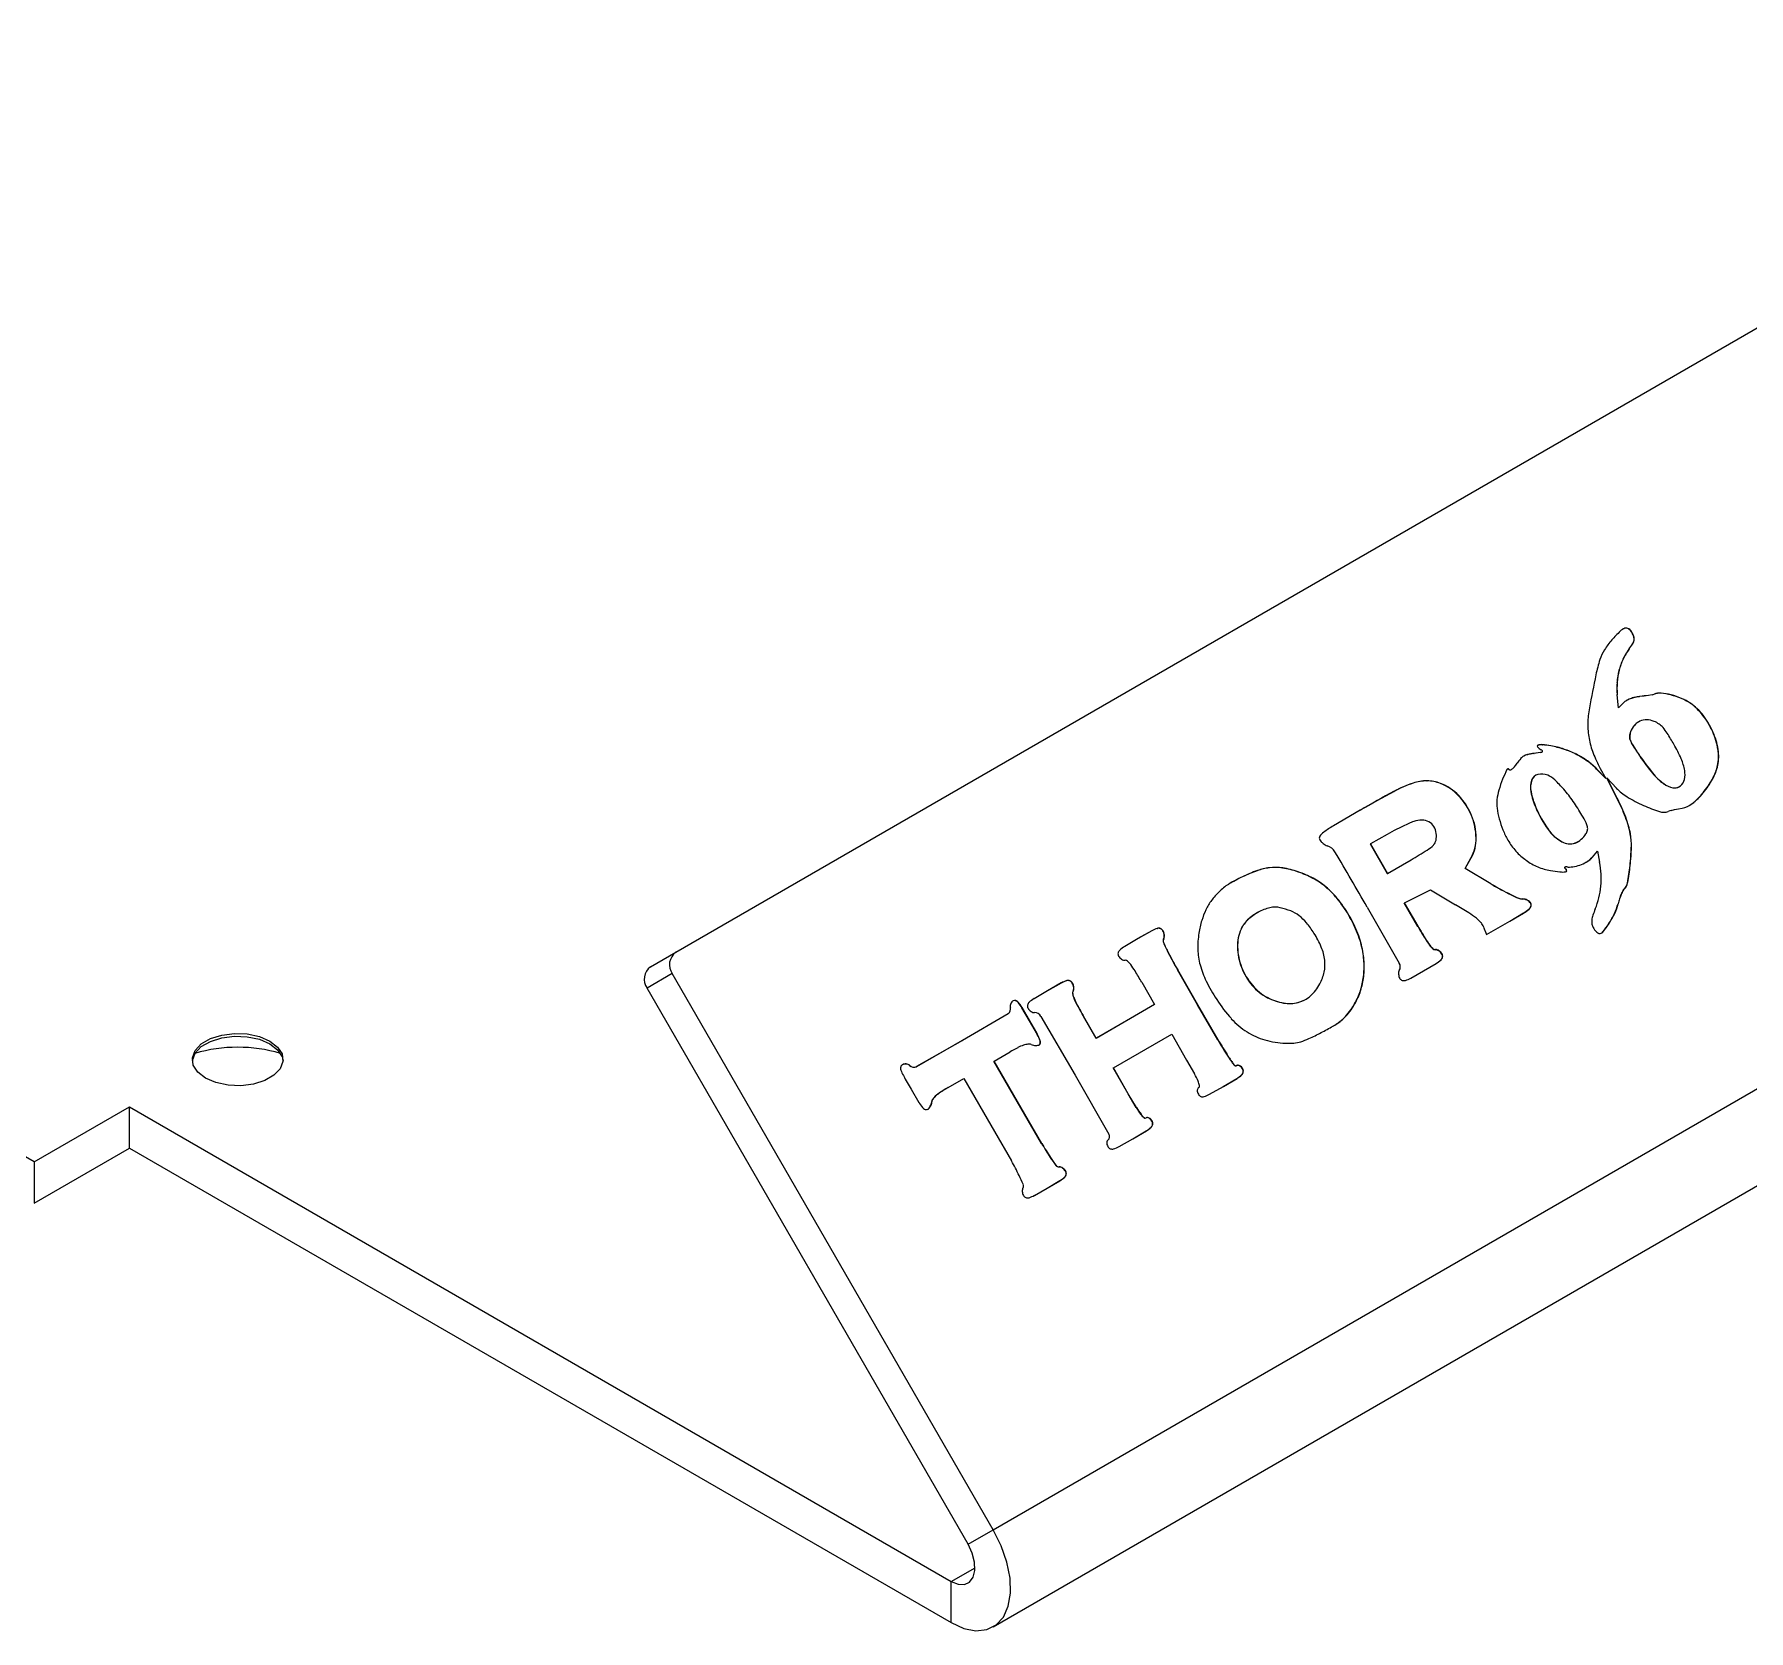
# Paper-space layout 'Flat Pattern 1_1' of a CAD drawing. Header units: millimetres. Extents: x 0 to 420, y 0 to 297.
# Drawn here: x 315.52 to 353.75, y 195.57 to 231.16 of the extents above; entities that cross this region are included whole.
import ezdxf

# ---------------------------------------------------------------- set-up
doc = ezdxf.new("R2010")
doc.units = ezdxf.units.MM

psp = doc.layouts.new('Flat Pattern 1_1')

# ---------------------------------------------------------------- linework, layer by layer
at = {"color": 7, "linetype": 'Continuous', "lineweight": 25}
for p, q in [((329.827, 210.693), (374.375, 236.41)), ((336.906, 197.818), (381.984, 223.841)), ((336.906, 195.653), (381.984, 221.676)), ((350.986, 217.914), (350.99, 217.916)), ((351.069, 217.899), (351.073, 217.901)), ((351.148, 217.812), (351.152, 217.814)), ((351.161, 217.569), (351.165, 217.571)), ((351.187, 217.722), (351.191, 217.724)), ((351.192, 217.649), (351.196, 217.651)), ((350.945, 217.223), (350.949, 217.225)), ((351.076, 217.444), (351.08, 217.446)), ((350.856, 216.975), (350.86, 216.977)), ((350.813, 216.708), (350.816, 216.71)), ((350.815, 216.432), (350.819, 216.435)), ((350.843, 216.138), (350.815, 216.432)), ((350.847, 216.14), (350.819, 216.435)), ((351.208, 216.371), (351.211, 216.374)), ((351.418, 216.401), (351.317, 216.39)), ((351.317, 216.39), (351.321, 216.392)), ((351.421, 216.404), (351.321, 216.392)), ((351.514, 216.416), (351.418, 216.401)), ((351.418, 216.401), (351.421, 216.404)), ((351.518, 216.418), (351.421, 216.404)), ((351.596, 216.431), (351.514, 216.416)), ((351.514, 216.416), (351.518, 216.418)), ((351.6, 216.433), (351.518, 216.418)), ((351.596, 216.431), (351.6, 216.433)), ((351.639, 216.444), (351.643, 216.446)), ((351.79, 216.464), (351.793, 216.466)), ((352.013, 216.426), (352.017, 216.428)), ((352.249, 216.348), (352.252, 216.35)), ((350.843, 216.138), (350.847, 216.14)), ((350.96, 216.253), (350.847, 216.14)), ((351.019, 216.299), (351.023, 216.301)), ((351.106, 216.34), (351.109, 216.342)), ((352.444, 216.241), (352.448, 216.243)), ((352.728, 215.972), (352.731, 215.974)), ((351.113, 215.602), (351.117, 215.605)), ((351.196, 215.747), (351.199, 215.749)), ((351.291, 215.825), (351.288, 215.823)), ((352.946, 215.605), (352.95, 215.608)), ((349.044, 215.302), (349.043, 215.302)), ((349.044, 215.302), (349.048, 215.304)), ((349.146, 215.316), (349.149, 215.318)), ((349.335, 215.29), (349.339, 215.293)), ((349.627, 215.216), (349.631, 215.219)), ((351.092, 215.502), (351.096, 215.504)), ((351.106, 215.416), (351.109, 215.418)), ((351.163, 215.303), (351.166, 215.305)), ((353.064, 215.21), (353.068, 215.212)), ((348.814, 215.096), (348.818, 215.098)), ((349.096, 215.144), (348.96, 215.123)), ((348.96, 215.123), (348.964, 215.125)), ((349.1, 215.146), (348.964, 215.125)), ((349.096, 215.144), (349.1, 215.146)), ((349.146, 215.161), (349.15, 215.163)), ((349.146, 215.16), (349.149, 215.163)), ((349.146, 215.161), (349.146, 215.16)), ((349.902, 215.102), (349.906, 215.104)), ((350.15, 214.952), (350.153, 214.955)), ((351.321, 215.063), (351.324, 215.065)), ((353.055, 214.857), (353.059, 214.859)), ((346.265, 214.46), (346.268, 214.462)), ((346.575, 214.51), (346.579, 214.512)), ((346.875, 214.454), (346.878, 214.457)), ((348.404, 214.766), (348.408, 214.768)), ((348.434, 214.756), (348.438, 214.758)), ((348.463, 214.767), (348.466, 214.769)), ((348.909, 214.529), (348.912, 214.531)), ((348.999, 214.636), (348.995, 214.634)), ((350.357, 214.774), (350.361, 214.776)), ((350.563, 214.563), (350.357, 214.774)), ((350.566, 214.565), (350.361, 214.776)), ((350.44, 214.791), (350.566, 214.565)), ((350.563, 214.563), (350.566, 214.565)), ((350.582, 214.574), (350.586, 214.576)), ((350.814, 214.122), (350.582, 214.574)), ((350.818, 214.124), (350.586, 214.576)), ((350.586, 214.576), (350.798, 214.352)), ((351.605, 214.682), (351.608, 214.684)), ((351.852, 214.448), (351.856, 214.45)), ((352.939, 214.55), (352.943, 214.552)), ((345.84, 214.276), (345.844, 214.278)), ((347.279, 214.182), (347.283, 214.184)), ((348.891, 214.267), (348.895, 214.269)), ((350.814, 214.122), (350.818, 214.124)), ((352.059, 214.358), (352.063, 214.36)), ((352.198, 214.381), (352.201, 214.383)), ((352.731, 214.244), (352.734, 214.246)), ((345.088, 213.857), (344.488, 213.508)), ((347.567, 213.74), (347.571, 213.742)), ((349, 213.917), (349.003, 213.92)), ((350.917, 213.908), (350.921, 213.91)), ((351.002, 213.7), (351.006, 213.702)), ((352.017, 213.85), (352.098, 213.872)), ((352.098, 213.872), (352.185, 213.891)), ((352.185, 213.891), (352.266, 213.906)), ((352.486, 214.003), (352.49, 214.005)), ((345.687, 213.318), (345.314, 213.109)), ((345.846, 213.404), (345.687, 213.318)), ((346.015, 213.489), (345.846, 213.404)), ((346.171, 213.562), (346.015, 213.489)), ((349.275, 213.43), (349.278, 213.432)), ((351.067, 213.506), (351.07, 213.508)), ((351.108, 213.333), (351.112, 213.335)), ((345.311, 213.106), (345.314, 213.109)), ((345.311, 213.106), (345.691, 212.447)), ((345.314, 213.109), (345.695, 212.449)), ((347.669, 213.238), (347.673, 213.241)), ((349.583, 213.154), (349.587, 213.156)), ((349.876, 213.126), (349.879, 213.128)), ((349.946, 213.159), (349.949, 213.161)), ((350.26, 212.811), (350.37, 212.939)), ((350.264, 212.813), (350.374, 212.941)), ((350.37, 212.939), (350.374, 212.941)), ((350.374, 212.941), (350.421, 212.703)), ((351.132, 213.032), (351.136, 213.034)), ((343.061, 212.573), (343.065, 212.575)), ((343.355, 212.568), (343.359, 212.57)), ((345.695, 212.449), (346.222, 212.754)), ((347.425, 212.557), (347.56, 212.797)), ((347.425, 212.557), (347.429, 212.56)), ((347.998, 212.216), (347.425, 212.557)), ((347.429, 212.56), (347.564, 212.8)), ((348.002, 212.218), (347.429, 212.56)), ((347.56, 212.797), (347.564, 212.8)), ((349.643, 212.582), (349.646, 212.585)), ((349.643, 212.57), (349.647, 212.572)), ((349.65, 212.587), (349.647, 212.585)), ((349.665, 212.551), (349.669, 212.553)), ((350.118, 212.697), (350.122, 212.699)), ((350.157, 212.72), (350.16, 212.722)), ((350.26, 212.811), (350.264, 212.813)), ((351.103, 212.624), (351.107, 212.626)), ((342.215, 212.243), (342.212, 212.241)), ((342.46, 212.372), (342.464, 212.374)), ((342.791, 212.509), (342.795, 212.511)), ((343.696, 212.484), (343.7, 212.486)), ((344.033, 212.338), (344.037, 212.34)), ((344.314, 212.149), (344.318, 212.151)), ((345.691, 212.447), (345.695, 212.449)), ((347.998, 212.216), (348.002, 212.218)), ((349.686, 212.51), (349.69, 212.513)), ((351.046, 212.237), (351.049, 212.24)), ((344.604, 211.85), (344.608, 211.852)), ((346.069, 211.793), (346.073, 211.795)), ((346.373, 211.266), (346.069, 211.793)), ((346.073, 211.795), (346.652, 212.086)), ((346.377, 211.269), (346.073, 211.795)), ((346.652, 212.086), (347.214, 211.751)), ((348.227, 212.086), (348.231, 212.088)), ((348.441, 211.976), (348.444, 211.978)), ((348.62, 211.894), (348.624, 211.896)), ((348.701, 211.877), (348.704, 211.88)), ((348.754, 211.871), (348.758, 211.873)), ((348.809, 211.851), (348.812, 211.853)), ((348.855, 211.82), (348.859, 211.822)), ((348.886, 211.783), (348.89, 211.785)), ((350.836, 211.772), (350.839, 211.774)), ((350.868, 211.881), (350.872, 211.883)), ((350.904, 211.981), (350.908, 211.983)), ((350.94, 212.062), (350.944, 212.064)), ((350.967, 212.097), (350.971, 212.099)), ((342.575, 211.411), (342.579, 211.413)), ((344.859, 211.469), (344.862, 211.471)), ((345.243, 211.698), (345.957, 210.448)), ((347.903, 211.086), (348.424, 211.387)), ((348.42, 211.385), (348.725, 211.565)), ((348.424, 211.387), (348.729, 211.567)), ((348.725, 211.565), (348.729, 211.567)), ((348.848, 211.653), (348.851, 211.655)), ((348.893, 211.718), (348.897, 211.72)), ((350.757, 211.555), (350.76, 211.557)), ((340.438, 211.169), (340.131, 210.996)), ((340.441, 211.171), (340.133, 210.997)), ((340.438, 211.169), (340.441, 211.171)), ((340.56, 211.222), (340.564, 211.224)), ((340.631, 211.217), (340.635, 211.22)), ((340.687, 211.168), (340.691, 211.17)), ((340.708, 211.12), (340.712, 211.122)), ((340.717, 211.021), (340.72, 211.023)), ((340.718, 211.068), (340.722, 211.07)), ((342.429, 211.207), (342.433, 211.21)), ((345.05, 211.054), (345.054, 211.056)), ((346.373, 211.266), (346.377, 211.269)), ((346.533, 210.996), (346.536, 210.998)), ((347.839, 211.251), (347.903, 211.086)), ((350.494, 211.142), (350.498, 211.144)), ((350.63, 211.329), (350.634, 211.331)), ((329.264, 210.368), (329.827, 210.693)), ((340.133, 210.997), (339.836, 210.822)), ((340.699, 210.905), (340.702, 210.907)), ((340.703, 210.986), (340.706, 210.988)), ((340.808, 210.676), (340.811, 210.678)), ((342.349, 210.806), (342.353, 210.808)), ((345.152, 210.654), (345.156, 210.656)), ((346.632, 210.848), (346.636, 210.85)), ((346.705, 210.769), (346.709, 210.771)), ((346.762, 210.747), (346.766, 210.75)), ((346.799, 210.742), (346.803, 210.745)), ((346.84, 210.722), (346.844, 210.724)), ((346.879, 210.69), (346.882, 210.692)), ((346.908, 210.651), (346.912, 210.653)), ((341.014, 210.296), (341.018, 210.298)), ((341.459, 209.52), (341.014, 210.296)), ((341.463, 209.522), (341.018, 210.298)), ((342.44, 210.356), (342.443, 210.358)), ((345.172, 210.311), (345.176, 210.314)), ((346.216, 210.116), (346.501, 210.277)), ((346.499, 210.276), (346.779, 210.441)), ((346.501, 210.277), (346.783, 210.443)), ((346.779, 210.441), (346.783, 210.443)), ((346.885, 210.52), (346.889, 210.523)), ((346.92, 210.583), (346.924, 210.585)), ((329.749, 210.215), (329.187, 209.89)), ((336.344, 197.493), (329.187, 209.89)), ((336.906, 197.818), (329.749, 210.215)), ((338.419, 210.004), (338.112, 209.83)), ((338.422, 210.006), (338.114, 209.831)), ((338.419, 210.004), (338.422, 210.006)), ((338.541, 210.056), (338.545, 210.058)), ((338.612, 210.052), (338.616, 210.054)), ((338.668, 210.002), (338.672, 210.004)), ((338.689, 209.954), (338.693, 209.956)), ((338.698, 209.855), (338.701, 209.857)), ((338.699, 209.903), (338.703, 209.905)), ((340.217, 210.022), (340.504, 209.526)), ((342.68, 209.952), (342.684, 209.954)), ((345.133, 209.986), (345.137, 209.988)), ((337.351, 209.61), (337.351, 209.61)), ((337.405, 209.612), (337.409, 209.614)), ((337.464, 209.57), (337.468, 209.572)), ((338.114, 209.831), (337.817, 209.656)), ((338.673, 209.761), (338.677, 209.763)), ((338.684, 209.82), (338.687, 209.822)), ((338.703, 209.664), (338.706, 209.666)), ((338.775, 209.513), (338.779, 209.515)), ((340.5, 209.523), (339.199, 208.772)), ((340.504, 209.526), (339.203, 208.774)), ((340.5, 209.523), (340.504, 209.526)), ((341.459, 209.52), (341.463, 209.522)), ((341.915, 208.736), (341.459, 209.52)), ((341.918, 208.738), (341.463, 209.522)), ((343.022, 209.678), (343.026, 209.68)), ((343.376, 209.559), (343.38, 209.561)), ((343.699, 209.571), (343.703, 209.573)), ((343.866, 209.639), (343.87, 209.641)), ((345.035, 209.683), (345.038, 209.685)), ((337.236, 209.319), (336.219, 208.724)), ((337.546, 209.455), (337.549, 209.457)), ((337.717, 209.162), (337.546, 209.455)), ((337.721, 209.165), (337.549, 209.457)), ((337.717, 209.162), (337.721, 209.165)), ((337.87, 208.892), (337.717, 209.162)), ((337.874, 208.895), (337.721, 209.165)), ((337.969, 209.261), (338.732, 207.953)), ((338.917, 209.261), (338.92, 209.263)), ((339.199, 208.772), (338.917, 209.261)), ((339.203, 208.774), (338.92, 209.263)), ((344.64, 209.149), (344.644, 209.152)), ((344.761, 209.261), (344.764, 209.263)), ((344.879, 209.408), (344.882, 209.41)), ((336.216, 208.721), (335.192, 208.139)), ((336.219, 208.724), (335.196, 208.141)), ((336.216, 208.721), (336.219, 208.724)), ((337.87, 208.892), (337.874, 208.895)), ((337.936, 208.753), (337.94, 208.755)), ((339.199, 208.772), (339.203, 208.774)), ((339.583, 208.115), (340.884, 208.866)), ((340.884, 208.866), (341.217, 208.289)), ((341.915, 208.736), (341.918, 208.738)), ((344.485, 209.046), (344.489, 209.048)), ((336.924, 208.265), (337.28, 208.471)), ((337.954, 208.672), (337.958, 208.675)), ((342.134, 208.378), (342.138, 208.38)), ((334.88, 208.184), (334.88, 208.184)), ((334.916, 208.197), (334.92, 208.199)), ((334.962, 208.199), (334.965, 208.201)), ((335.006, 208.189), (335.009, 208.191)), ((335.04, 208.167), (335.044, 208.169)), ((335.192, 208.139), (335.196, 208.141)), ((336.921, 208.263), (336.924, 208.265)), ((337.604, 207.08), (336.921, 208.263)), ((337.607, 207.082), (336.924, 208.265)), ((338.732, 207.953), (339.486, 206.636)), ((339.579, 208.113), (339.583, 208.115)), ((339.913, 207.536), (339.579, 208.113)), ((339.916, 207.538), (339.583, 208.115)), ((341.217, 208.289), (341.394, 207.978)), ((342.27, 208.182), (342.274, 208.184)), ((342.332, 208.163), (342.336, 208.165)), ((342.363, 208.17), (342.366, 208.172)), ((342.398, 208.159), (342.402, 208.161)), ((342.433, 208.132), (342.437, 208.134)), ((342.444, 207.957), (342.448, 207.959)), ((342.463, 208.092), (342.466, 208.094)), ((342.477, 208.02), (342.481, 208.022)), ((335.074, 207.637), (335.245, 207.345)), ((335.725, 207.567), (335.729, 207.569)), ((335.897, 207.672), (335.894, 207.67)), ((335.898, 207.673), (336.251, 207.877)), ((336.251, 207.877), (336.934, 206.694)), ((341.483, 207.673), (341.483, 207.673)), ((341.73, 207.526), (342.036, 207.7)), ((342.035, 207.699), (342.336, 207.876)), ((342.036, 207.7), (342.34, 207.878)), ((342.336, 207.876), (342.34, 207.878)), ((315.525, 206.017), (317.646, 207.242)), ((317.646, 207.242), (335.969, 196.664)), ((317.646, 206.323), (317.646, 207.242)), ((335.473, 207.215), (335.477, 207.218)), ((335.502, 207.256), (335.506, 207.259)), ((335.523, 207.304), (335.527, 207.306)), ((335.532, 207.352), (335.536, 207.354)), ((335.555, 207.417), (335.559, 207.419)), ((335.618, 207.486), (335.622, 207.489)), ((339.913, 207.536), (339.916, 207.538)), ((340.094, 207.227), (339.913, 207.536)), ((340.098, 207.23), (339.916, 207.538)), ((340.094, 207.227), (340.098, 207.23)), ((337.604, 207.08), (337.607, 207.082)), ((337.982, 206.429), (337.604, 207.08)), ((337.986, 206.431), (337.607, 207.082)), ((340.195, 207.076), (340.199, 207.078)), ((340.263, 207.005), (340.267, 207.007)), ((340.313, 206.998), (340.317, 207)), ((340.344, 207.004), (340.347, 207.006)), ((340.379, 206.993), (340.383, 206.995)), ((340.414, 206.966), (340.418, 206.968)), ((340.444, 206.927), (340.448, 206.929)), ((340.458, 206.855), (340.462, 206.857)), ((336.934, 206.694), (337.309, 206.04)), ((337.982, 206.429), (337.986, 206.431)), ((339.464, 206.508), (339.464, 206.508)), ((339.464, 206.508), (339.464, 206.508)), ((339.711, 206.36), (340.017, 206.534)), ((340.016, 206.533), (340.317, 206.711)), ((340.017, 206.534), (340.321, 206.713)), ((340.317, 206.711), (340.321, 206.713)), ((340.425, 206.791), (340.429, 206.793)), ((315.525, 206.017), (314.994, 206.324)), ((315.525, 205.099), (317.646, 206.323)), ((317.646, 206.323), (335.969, 195.746)), ((338.178, 206.114), (338.181, 206.116)), ((315.525, 206.017), (315.525, 205.099)), ((338.303, 205.938), (338.306, 205.941)), ((338.372, 205.904), (338.376, 205.906)), ((338.41, 205.899), (338.413, 205.901)), ((338.45, 205.878), (338.454, 205.881)), ((338.489, 205.846), (338.492, 205.849)), ((338.495, 205.677), (338.499, 205.679)), ((338.518, 205.807), (338.522, 205.809)), ((338.53, 205.739), (338.534, 205.741)), ((337.826, 205.272), (338.111, 205.433)), ((338.109, 205.432), (338.389, 205.597)), ((338.111, 205.433), (338.393, 205.6)), ((338.389, 205.597), (338.393, 205.6)), ((336.344, 197.493), (336.906, 197.818)), ((335.969, 196.664), (336.499, 196.971)), ((335.969, 195.746), (335.969, 196.664))]:
    psp.add_line(p, q, dxfattribs=at)
at = {"color": 7, "linetype": 'Continuous', "lineweight": 25, "flags": 128}
for points in [[(349.876, 213.126), (349.912, 213.141), (349.946, 213.159)], [(349.643, 212.582), (349.645, 212.584), (349.647, 212.585)], [(319.048, 208.268), (319.049, 208.279), (319.11, 208.441), (319.248, 208.587), (319.452, 208.705), (319.705, 208.785), (319.987, 208.82), (320.274, 208.808), (320.544, 208.75), (320.775, 208.65), (320.948, 208.517), (321.048, 208.361), (321.07, 208.268)], [(319.343, 207.885), (319.17, 208.018), (319.07, 208.174), (319.049, 208.34), (319.11, 208.503), (319.248, 208.649), (319.452, 208.766), (319.705, 208.846), (319.987, 208.881), (320.274, 208.869), (320.544, 208.811), (320.775, 208.712), (320.948, 208.578), (321.048, 208.423), (321.069, 208.257), (321.008, 208.094), (320.869, 207.948), (320.666, 207.83), (320.413, 207.751), (320.131, 207.715), (319.844, 207.727), (319.574, 207.785), (319.343, 207.885)], [(335.969, 195.746), (336.251, 195.618), (336.52, 195.566), (336.763, 195.593), (336.971, 195.696), (337.133, 195.871), (337.241, 196.111), (337.291, 196.404), (337.281, 196.737), (337.211, 197.095), (337.084, 197.461), (336.906, 197.818)], [(335.969, 196.664), (336.123, 196.602), (336.263, 196.598), (336.379, 196.652), (336.459, 196.76), (336.497, 196.912), (336.489, 197.096), (336.437, 197.296), (336.344, 197.493)]]:
    psp.add_lwpolyline(points, dxfattribs=at)
at = {"color": 7, "linetype": 'Continuous', "lineweight": 25}
for centre, radius, start, end in [((351.088, 217.641), 0.292, 109.5465, 134.8437), ((351.084, 217.638), 0.292, 109.536, 119.9918), ((351.014, 217.826), 0.0916, 52.6459, 107.2603), ((351.017, 217.828), 0.0917, 52.645, 107.2594), ((350.911, 217.677), 0.273, 29.7868, 54.5959), ((350.915, 217.679), 0.273, 29.7882, 54.5945), ((351.877, 216.602), 1.58, 138.3076, 148.1369), ((353.988, 214.717), 4.409, 134.7738, 138.2602), ((349.455, 218.636), 2.012, 323.6645, 327.9712), ((349.46, 218.638), 2.011, 323.663, 327.9727), ((350.761, 217.589), 0.447, 17.3786, 30.0314), ((350.765, 217.591), 0.447, 17.3791, 30.0293), ((350.962, 217.692), 0.235, 328.3179, 349.3758), ((350.965, 217.694), 0.235, 328.3179, 349.3758), ((351.044, 217.676), 0.15, 349.6943, 17.889), ((351.048, 217.678), 0.15, 349.6941, 17.8892), ((353.268, 216.281), 2.986, 161.7831, 168.503), ((351.41, 216.894), 1.029, 148.2242, 161.8872), ((352.228, 216.623), 1.416, 154.9418, 165.6266), ((352.232, 216.626), 1.416, 154.9418, 165.6267), ((352.137, 216.665), 1.316, 143.7364, 154.9312), ((352.141, 216.667), 1.316, 143.7375, 154.9301), ((399.443, 206.854), 50.113, 168.4639, 169.3249), ((352.349, 216.592), 1.541, 165.6234, 175.685), ((352.353, 216.594), 1.541, 165.6239, 175.6845), ((352.421, 216.587), 1.613, 175.6804, 185.4854), ((352.425, 216.589), 1.613, 175.6804, 185.4855), ((351.38, 215.624), 0.767, 102.9704, 110.9451), ((351.383, 215.626), 0.767, 102.9706, 110.9449), ((351.408, 215.502), 0.892, 95.8261, 102.9653), ((351.411, 215.504), 0.892, 95.8256, 102.9658), ((351.545, 216.684), 0.258, 281.3414, 291.3216), ((351.549, 216.686), 0.258, 281.347, 291.3202), ((351.757, 216.135), 0.331, 84.4033, 111.0106), ((351.761, 216.137), 0.331, 84.404, 111.0103), ((351.656, 215.014), 1.457, 75.8166, 84.7397), ((351.66, 215.016), 1.457, 75.817, 84.7391), ((351.596, 214.774), 1.704, 67.462, 75.8201), ((351.599, 214.776), 1.704, 67.4622, 75.8199), ((351.841, 215.362), 1.07, 55.4523, 67.3977), ((352.268, 215.75), 2.107, 169.4058, 178.9008), ((351.17, 216.044), 0.296, 119.7341, 135.1069), ((351.331, 215.752), 0.63, 110.9544, 119.6934), ((351.334, 215.755), 0.629, 110.9529, 119.6949), ((351.838, 215.36), 1.07, 55.4525, 67.3975), ((351.725, 215.199), 1.267, 37.6254, 55.3708), ((351.728, 215.201), 1.267, 37.6256, 55.3708), ((351.339, 214.896), 1.756, 23.8092, 37.768), ((351.343, 214.899), 1.756, 23.8093, 37.7679), ((351.829, 215.759), 1.668, 178.9272, 190.3378), ((351.482, 215.474), 0.391, 160.8274, 175.8557), ((351.486, 215.476), 0.391, 160.8272, 175.8556), ((351.534, 215.457), 0.445, 139.4152, 160.9496), ((351.537, 215.459), 0.445, 139.4149, 160.9499), ((351.468, 215.512), 0.36, 120.0789, 139.2105), ((351.471, 215.515), 0.358, 114.1471, 139.2531), ((351.47, 215.511), 0.362, 88.9863, 113.8352), ((351.468, 215.433), 0.44, 67.1002, 88.8871), ((351.387, 215.233), 0.655, 56.1282, 67.3823), ((351.51, 215.417), 0.434, 40.6176, 56.0718), ((351.086, 215.051), 0.994, 31.6982, 40.731), ((351.464, 214.949), 1.621, 9.2611, 23.8946), ((351.468, 214.951), 1.621, 9.2612, 23.8946), ((349.06, 215.282), 0.0251, 120.4383, 229.7411), ((349.124, 215.093), 0.224, 84.4727, 111.0194), ((349.235, 215.44), 0.26, 222.913, 243.7753), ((349.128, 215.095), 0.224, 84.4697, 111.0202), ((349.078, 215.122), 0.0949, 39.5527, 63.6724), ((348.949, 213.134), 2.191, 79.8589, 84.8497), ((348.953, 213.137), 2.19, 79.8581, 84.851), ((348.957, 213.188), 2.136, 71.732, 79.8213), ((348.961, 213.191), 2.136, 71.7318, 79.8215), ((349.001, 213.32), 1.997, 63.1513, 71.721), ((349.004, 213.323), 1.997, 63.1508, 71.7215), ((351.975, 215.784), 1.816, 190.3054, 201.0839), ((351.291, 215.489), 0.199, 176.1534, 201.4404), ((351.294, 215.491), 0.199, 176.152, 201.4442), ((351.691, 215.642), 0.627, 201.0795, 212.6542), ((351.695, 215.644), 0.627, 201.079, 212.6534), ((361.804, 222.12), 12.637, 212.6436, 213.948), ((361.812, 222.125), 12.643, 212.644, 213.9478), ((343.81, 210.554), 9.548, 29.9998, 31.7142), ((349.139, 213.631), 3.395, 23.8276, 30.0036), ((352.149, 215.056), 0.928, 347.5744, 9.5303), ((352.153, 215.058), 0.928, 347.5739, 9.5309), ((348.305, 215.002), 0.284, 307.4937, 321.1814), ((347.559, 215.603), 1.241, 321.1138, 325.7039), ((349.572, 214.231), 1.194, 139.4243, 145.7101), ((348.866, 214.836), 0.265, 120.3456, 139.5072), ((348.881, 214.801), 0.302, 102.6545, 120.2179), ((348.884, 214.803), 0.302, 102.6541, 120.2183), ((349.212, 213.336), 1.804, 98.0271, 102.7225), ((349.215, 213.339), 1.804, 98.0263, 102.7233), ((349.069, 215.307), 0.165, 279.4222, 297.6612), ((349.073, 215.309), 0.165, 279.4222, 297.6587), ((349.142, 215.173), 0.013, 305.7764, 45.6261), ((349.032, 213.382), 1.928, 54.56, 63.1524), ((349.035, 213.384), 1.928, 54.5602, 63.1524), ((349.273, 213.722), 1.511, 44.1598, 54.546), ((349.277, 213.724), 1.511, 44.16, 54.5458), ((352.746, 216.08), 2.642, 201.0439, 209.2097), ((355.4, 217.808), 4.917, 213.9411, 219.4806), ((355.404, 217.811), 4.917, 213.9412, 219.4805), ((351.263, 214.567), 1.073, 9.3889, 23.9112), ((351.908, 215.114), 1.176, 331.299, 347.35), ((351.912, 215.116), 1.176, 331.2989, 347.3501), ((347.127, 211.881), 2.719, 108.4916, 118.2473), ((347.131, 211.883), 2.719, 108.492, 118.247), ((346.578, 213.515), 0.996, 90.1674, 108.3564), ((346.582, 213.517), 0.996, 90.1678, 108.356), ((346.575, 213.678), 0.832, 68.8863, 89.9718), ((346.579, 213.68), 0.832, 68.8863, 89.9716), ((346.471, 213.419), 1.111, 43.3323, 68.7037), ((346.475, 213.421), 1.111, 43.3324, 68.7037), ((350.686, 213.576), 2.612, 158.1244, 163.8114), ((351.501, 213.247), 3.49, 154.2372, 158.1078), ((348.384, 214.75), 0.0304, 38.1022, 150.9374), ((348.379, 214.744), 0.0335, 41.2727, 111.8118), ((348.429, 214.789), 0.033, 222.7014, 280.2596), ((348.432, 214.791), 0.033, 222.6971, 280.2638), ((348.411, 214.857), 0.103, 283.0986, 299.9483), ((348.415, 214.858), 0.102, 283.0495, 307.4119), ((349.373, 214.366), 0.492, 160.6821, 191.6072), ((349.377, 214.368), 0.492, 160.6821, 191.6072), ((349.097, 214.463), 0.199, 120.6515, 160.6793), ((349.096, 214.468), 0.194, 104.5331, 161.1163), ((349.127, 214.313), 0.352, 66.4784, 103.0378), ((349.058, 214.14), 0.538, 46.7698, 67.1356), ((347.672, 212.647), 2.575, 40.6312, 47.0534), ((352.662, 215.55), 1.368, 219.3823, 233.6825), ((352.666, 215.552), 1.368, 219.3825, 233.6823), ((352.147, 214.842), 0.493, 233.2304, 259.721), ((352.151, 214.845), 0.493, 233.2302, 259.7215), ((352.053, 214.606), 0.27, 311.0556, 346.758), ((351.839, 214.66), 0.49, 346.387, 9.7096), ((351.226, 215.493), 1.955, 320.2984, 331.1608), ((351.23, 215.495), 1.955, 320.2985, 331.1608), ((359.359, 189.128), 28.551, 118.2609, 119.9969), ((359.359, 189.137), 28.544, 118.2608, 119.9973), ((346.246, 213.194), 1.429, 22.4564, 43.6955), ((346.25, 213.196), 1.429, 22.4564, 43.6954), ((348.916, 214.007), 0.785, 173.8615, 187.8545), ((349.383, 213.955), 1.255, 163.8728, 173.7761), ((350.511, 214.579), 1.65, 190.9293, 203.6591), ((350.515, 214.582), 1.65, 190.9293, 203.6591), ((347.052, 212.114), 3.393, 34.8482, 40.6398), ((351.658, 215.162), 1.182, 223.2544, 238.5553), ((346.867, 212.096), 4.437, 24.097, 27.1702), ((346.872, 212.099), 4.435, 24.0964, 27.1709), ((352.771, 216.997), 3.327, 238.685, 245.7037), ((352.097, 214.559), 0.205, 259.3381, 299.5308), ((352.101, 214.558), 0.202, 259.2008, 309.6529), ((351.408, 215.343), 1.72, 308.8211, 320.2789), ((351.412, 215.345), 1.72, 308.8209, 320.279), ((346.351, 213.23), 1.318, 0.3451, 22.7432), ((346.355, 213.233), 1.318, 0.3448, 22.7435), ((349.958, 214.147), 1.836, 187.7364, 195.2058), ((351.537, 215.026), 2.769, 203.6022, 215.2084), ((351.54, 215.028), 2.769, 203.6021, 215.2085), ((346.309, 211.596), 4.298, 29.9984, 34.8535), ((346.51, 211.712), 4.066, 27.3339, 29.9996), ((347.696, 212.467), 3.528, 20.4531, 24.0995), ((347.7, 212.469), 3.528, 20.453, 24.0997), ((348.249, 212.673), 2.938, 16.4669, 20.455), ((348.253, 212.675), 2.938, 16.4669, 20.4549), ((352.716, 216.874), 3.192, 245.706, 252.5401), ((351.854, 214.118), 0.305, 251.5933, 289.5882), ((352.229, 213.101), 0.779, 105.7979, 110.4647), ((352.192, 214.376), 0.476, 278.911, 308.7096), ((352.19, 214.371), 0.472, 300.0122, 308.7887), ((344.51, 213.046), 0.399, 126.2288, 144.4899), ((345.795, 211.282), 2.581, 120.4289, 126.1189), ((346.763, 212.245), 1.444, 109.5029, 114.2299), ((346.473, 213.061), 0.578, 90.9558, 109.3588), ((346.465, 213.32), 0.319, 61.2429, 90.3884), ((346.479, 213.344), 0.291, 31.0399, 61.3382), ((346.4, 213.291), 0.387, 7.0533, 31.6294), ((346.343, 213.284), 0.444, 347.7741, 7.0684), ((350.27, 214.232), 2.159, 195.1915, 202.0981), ((350.078, 214.153), 1.952, 202.0893, 209.5545), ((350.008, 213.94), 0.894, 214.8379, 241.6236), ((350.012, 213.942), 0.894, 214.8379, 241.6235), ((349.716, 213.566), 0.467, 290.525, 329.6717), ((349.827, 213.503), 0.34, 329.3411, 344.4327), ((349.792, 213.408), 0.371, 12.006, 27.4071), ((350.004, 213.452), 0.155, 344.9457, 12.4896), ((349.442, 213.025), 1.694, 10.4711, 16.4795), ((349.446, 213.027), 1.694, 10.4711, 16.4795), ((349.695, 213.07), 1.438, 358.4994, 10.5567), ((349.698, 213.072), 1.438, 358.5, 10.5568), ((344.248, 213.238), 0.0737, 148.1245, 212.6198), ((344.388, 213.315), 0.234, 209.9668, 222.6801), ((344.5, 213.419), 0.386, 222.6802, 231.3729), ((344.486, 213.401), 0.364, 231.3532, 240.4251), ((344.406, 213.259), 0.201, 240.3235, 254.3523), ((344.265, 212.781), 0.298, 29.5514, 73.0055), ((220.35, 139.591), 144.214, 29.99984, 30.56581), ((338.435, 226.193), 15.532, 300.0889, 301.6322), ((346.207, 213.574), 0.711, 301.671, 316.1727), ((346.556, 213.237), 0.226, 316.7937, 348.1546), ((346.771, 213.227), 0.899, 331.4233, 0.7095), ((346.775, 213.229), 0.899, 331.4234, 0.7094), ((349.607, 213.885), 1.409, 209.5219, 221.9621), ((349.598, 213.875), 1.396, 221.9137, 234.3773), ((349.761, 213.466), 0.359, 240.3969, 288.6581), ((349.765, 213.468), 0.359, 240.3966, 288.6586), ((346.317, 213.166), 4.816, 353.5298, 358.4037), ((346.318, 213.169), 4.819, 353.5312, 358.4023), ((343.218, 211.309), 1.274, 97.1049, 109.5793), ((343.222, 211.311), 1.274, 97.1052, 109.5793), ((343.189, 211.525), 1.056, 80.9777, 96.9969), ((343.193, 211.527), 1.056, 80.978, 96.9966), ((343.038, 210.55), 2.043, 71.2054, 81.0749), ((343.042, 210.552), 2.043, 71.2057, 81.0747), ((349.55, 213.808), 1.314, 234.3399, 247.4119), ((349.54, 213.783), 1.287, 247.4136, 260.5439), ((349.649, 212.576), 0.00878, 135.4515, 227.2735), ((349.733, 212.653), 0.122, 222.8056, 236.6415), ((349.653, 212.578), 0.00878, 135.4539, 227.2709), ((349.667, 212.558), 0.0337, 91.1449, 128.0212), ((349.737, 212.655), 0.123, 222.8085, 236.6385), ((349.64, 212.512), 0.0466, 358.1593, 56.3725), ((349.689, 211.799), 0.793, 87.8666, 91.5988), ((349.643, 212.514), 0.0466, 358.1578, 56.374), ((349.743, 213.227), 0.636, 267.7633, 281.2966), ((349.698, 213.447), 0.86, 281.3606, 292.0848), ((349.715, 213.404), 0.814, 292.1089, 303.1504), ((349.712, 213.401), 0.814, 300.0058, 303.1529), ((349.889, 213.129), 0.489, 303.2198, 319.436), ((349.893, 213.131), 0.489, 303.2195, 319.4366), ((348.44, 212.311), 2.02, 3.3804, 11.2053), ((345.561, 213.253), 5.578, 349.5126, 353.5245), ((345.563, 213.255), 5.58, 349.513, 353.5234), ((342.747, 211.222), 1.15, 121.2684, 134.6399), ((343.972, 209.201), 3.513, 115.4271, 121.2385), ((343.968, 209.199), 3.513, 115.427, 120.0052), ((343.984, 209.165), 3.55, 109.6318, 115.4231), ((343.988, 209.168), 3.55, 109.6315, 115.4234), ((342.958, 210.312), 2.294, 62.0404, 71.2126), ((342.961, 210.314), 2.294, 62.0403, 71.2126), ((343.272, 210.907), 1.621, 49.9982, 61.9957), ((343.275, 210.909), 1.621, 49.9981, 61.996), ((343.011, 210.594), 2.029, 38.2442, 50.0297), ((343.014, 210.596), 2.029, 38.2442, 50.0298), ((351.531, 218.147), 6.903, 239.2153, 241.4022), ((351.535, 218.149), 6.903, 239.2153, 241.4022), ((350.02, 216.73), 4.273, 260.6897, 263.5686), ((349.604, 213.031), 0.551, 263.4585, 276.4466), ((349.662, 212.512), 0.0284, 278.1738, 0.6371), ((349.656, 212.511), 0.0302, 306.4055, 359.2035), ((348.759, 212.31), 1.699, 346.214, 355.0314), ((348.628, 212.321), 1.831, 355.0241, 3.3909), ((350.811, 212.276), 0.238, 311.1766, 350.5905), ((350.815, 212.278), 0.238, 311.1757, 350.5916), ((342.841, 211.06), 1.327, 143.6198, 154.1402), ((343.087, 210.878), 1.633, 134.6324, 143.5872), ((342.321, 210.047), 2.909, 29.2656, 38.2929), ((342.325, 210.049), 2.909, 29.2655, 38.2929), ((350.538, 216.325), 4.828, 241.3992, 244.2518), ((350.541, 216.326), 4.827, 241.3988, 244.2522), ((350.456, 216.156), 4.641, 244.254, 246.695), ((350.459, 216.156), 4.639, 244.2535, 246.6956), ((348.698, 212.071), 0.193, 246.2097, 270.6145), ((348.702, 212.073), 0.193, 246.2103, 270.6121), ((348.704, 211.672), 0.205, 75.8046, 90.9338), ((348.708, 211.674), 0.205, 75.801, 90.9394), ((348.691, 211.621), 0.258, 62.9065, 75.8316), ((348.695, 211.624), 0.258, 62.9088, 75.8304), ((348.694, 211.626), 0.252, 50.2007, 62.9193), ((348.697, 211.628), 0.252, 50.2013, 62.9186), ((348.767, 211.715), 0.137, 29.8782, 50.1457), ((348.771, 211.717), 0.137, 29.8794, 50.1444), ((348.821, 211.743), 0.0767, 340.8911, 31.4566), ((348.824, 211.745), 0.0767, 340.8869, 31.4607), ((348.787, 212.303), 1.67, 337.3487, 346.2109), ((349.651, 212.081), 1.224, 334.5647, 345.3675), ((349.655, 212.083), 1.224, 334.5647, 345.3675), ((352.735, 211.273), 1.963, 161.96, 165.28), ((352.738, 211.275), 1.963, 161.96, 165.28), ((352.324, 211.407), 1.532, 157.9776, 161.9654), ((352.328, 211.409), 1.532, 157.9776, 161.9654), ((352.123, 211.488), 1.314, 154.1218, 157.9771), ((352.126, 211.49), 1.314, 154.1218, 157.9771), ((351.037, 212.015), 0.108, 130.4667, 154.4381), ((351.041, 212.017), 0.108, 130.4667, 154.4381), ((343.866, 210.73), 2.407, 163.8151, 170.6955), ((343.002, 210.982), 1.506, 154.1426, 163.8509), ((343.023, 210.935), 0.653, 133.2536, 155.3849), ((343.027, 210.937), 0.653, 133.2537, 155.3851), ((343.356, 210.575), 1.144, 118.5762, 133.0282), ((343.359, 210.577), 1.144, 118.5749, 133.0285), ((343.34, 210.61), 1.106, 103.923, 118.5144), ((343.193, 211.192), 0.505, 77.0732, 103.5289), ((342.987, 210.25), 1.469, 67.9051, 77.4757), ((343.232, 210.859), 0.813, 52.7269, 67.7855), ((343.139, 210.735), 0.968, 39.3523, 52.7993), ((342.335, 210.054), 2.893, 20.2324, 29.2872), ((342.339, 210.056), 2.893, 20.2322, 29.2875), ((340.678, 200.788), 12.763, 57.655, 59.196), ((346.491, 209.969), 1.898, 51.319, 57.6262), ((347.185, 210.836), 0.787, 40.8141, 51.2836), ((348.257, 212.344), 0.909, 301.0086, 310.5329), ((348.261, 212.346), 0.909, 301.0077, 310.5333), ((348.741, 211.776), 0.163, 310.9502, 339.1895), ((348.745, 211.778), 0.163, 310.9511, 339.1887), ((350.583, 211.369), 0.333, 173.4833, 188.7188), ((350.812, 211.342), 0.565, 161.9701, 173.3967), ((352.098, 210.919), 1.918, 157.2997, 161.8704), ((348.954, 212.415), 1.997, 327.0687, 334.504), ((348.958, 212.417), 1.997, 327.0687, 334.504), ((340.752, 210.604), 0.647, 107.2246, 119.0457), ((340.755, 210.606), 0.647, 107.226, 119.0447), ((340.59, 211.119), 0.107, 67.1684, 106.2074), ((340.594, 211.121), 0.107, 67.1716, 106.2042), ((340.587, 211.111), 0.115, 29.3114, 67.2312), ((340.591, 211.114), 0.115, 29.3114, 67.2312), ((340.484, 211.05), 0.235, 17.2397, 30.0268), ((340.488, 211.052), 0.235, 17.2378, 30.0282), ((340.631, 211.034), 0.0862, 325.6894, 351.1084), ((340.635, 211.036), 0.0862, 325.6905, 351.1073), ((340.474, 211.047), 0.245, 4.9422, 17.278), ((340.478, 211.049), 0.245, 4.9395, 17.281), ((340.528, 211.051), 0.191, 350.7837, 4.9975), ((340.531, 211.054), 0.191, 350.7837, 4.9975), ((343.376, 210.813), 1.91, 170.7619, 181.7738), ((343.258, 210.833), 0.909, 155.705, 181.7168), ((343.261, 210.835), 0.909, 155.705, 181.7168), ((342.057, 209.843), 2.37, 32.5176, 39.4321), ((342.308, 210.003), 2.073, 22.7628, 32.5321), ((343.191, 210.367), 1.982, 8.3103, 20.284), ((343.194, 210.369), 1.982, 8.31, 20.2844), ((359.577, 218.89), 15.247, 210.0004, 211.1802), ((359.562, 218.881), 15.226, 209.9996, 211.1811), ((348.073, 211.928), 1.796, 211.1767, 216.871), ((347.526, 211.131), 0.336, 20.9887, 40.8289), ((350.466, 211.351), 0.215, 188.7509, 210.1382), ((350.719, 211.496), 0.507, 209.9937, 216.5852), ((350.65, 211.445), 0.421, 216.5714, 224.1331), ((350.57, 211.367), 0.309, 224.1154, 232.6806), ((350.417, 211.165), 0.0559, 231.9914, 262.0424), ((350.423, 211.206), 0.0973, 261.7154, 320.5511), ((350.42, 211.202), 0.0956, 300.0847, 320.9103), ((348.855, 212.48), 2.116, 320.7885, 327.0511), ((348.859, 212.482), 2.116, 320.7885, 327.0511), ((330.032, 210.414), 0.346, 126.3519, 215.1842), ((339.78, 210.656), 0.0942, 167.6668, 210.9849), ((339.809, 210.648), 0.124, 132.642, 166.9893), ((340.211, 210.198), 0.728, 121.0136, 131.9213), ((340.774, 210.942), 0.0837, 148.242, 206.0494), ((340.777, 210.944), 0.0837, 148.2421, 206.0492), ((344.407, 212.534), 4.05, 203.7191, 207.3024), ((344.41, 212.536), 4.05, 203.7192, 207.3025), ((350.093, 215.469), 10.449, 207.2998, 209.6703), ((350.099, 215.472), 10.452, 207.3001, 209.6699), ((342.975, 210.801), 1.509, 181.8004, 195.065), ((343.67, 210.839), 1.322, 181.4253, 201.4178), ((343.674, 210.841), 1.322, 181.4257, 201.4173), ((343.241, 210.392), 1.062, 6.8228, 22.872), ((343.163, 210.364), 2.01, 358.5142, 8.2977), ((343.167, 210.366), 2.01, 358.5153, 8.2972), ((348.07, 211.926), 1.797, 211.1777, 216.8704), ((347.082, 211.185), 0.562, 216.8277, 227.7994), ((347.086, 211.187), 0.562, 216.8274, 227.7992), ((346.758, 210.825), 0.0774, 226.144, 272.8448), ((346.762, 210.827), 0.0774, 226.1434, 272.8465), ((346.769, 210.657), 0.0901, 70.3368, 94.3639), ((346.773, 210.66), 0.0901, 70.3355, 94.3636), ((346.739, 210.57), 0.183, 56.2153, 70.6042), ((346.743, 210.572), 0.183, 56.2163, 70.6045), ((346.715, 210.534), 0.226, 43.6129, 56.2698), ((346.718, 210.536), 0.226, 43.6136, 56.2691), ((346.73, 210.548), 0.206, 29.963, 43.6495), ((346.734, 210.55), 0.206, 29.9622, 43.6495), ((346.825, 210.601), 0.0965, 349.0047, 30.8978), ((346.829, 210.603), 0.0965, 349.0047, 30.8978), ((329.469, 210.089), 0.346, 126.352, 215.1846), ((339.878, 210.71), 0.206, 209.9619, 223.6477), ((339.893, 210.725), 0.226, 223.6132, 236.2729), ((339.868, 210.688), 0.182, 236.2118, 250.6057), ((339.838, 210.601), 0.0901, 250.3326, 274.3703), ((339.849, 210.434), 0.0774, 47.0744, 92.9195), ((339.561, 210.103), 0.516, 37.2091, 48.6679), ((338.677, 209.43), 1.626, 31.2815, 37.2586), ((328.878, 203.475), 13.093, 30.0003, 31.2868), ((343.388, 210.91), 1.935, 194.9992, 206.3898), ((343.767, 210.871), 1.424, 201.2137, 220.2377), ((343.771, 210.874), 1.424, 201.2138, 220.2377), ((343.305, 210.457), 1.001, 331.9357, 348.0001), ((343.477, 210.418), 0.824, 348.1086, 6.9595), ((343.433, 210.356), 1.74, 347.7318, 358.5375), ((343.436, 210.358), 1.741, 347.7323, 358.5363), ((346.123, 210.215), 0.182, 169.3891, 183.7916), ((346.033, 210.232), 0.0901, 145.6317, 169.6604), ((345.824, 210.365), 0.157, 328.8075, 32.0574), ((346.433, 211.014), 0.669, 301.0832, 312.4728), ((346.437, 211.016), 0.669, 301.0835, 312.4725), ((346.805, 210.606), 0.118, 313.2571, 348.5083), ((346.808, 210.608), 0.118, 313.2577, 348.5077), ((338.733, 209.438), 0.647, 107.2246, 119.0456), ((338.736, 209.44), 0.647, 107.2261, 119.0446), ((338.571, 209.953), 0.107, 67.1684, 106.2074), ((338.575, 209.956), 0.107, 67.1716, 106.2042), ((338.568, 209.946), 0.115, 29.31, 67.2309), ((338.572, 209.948), 0.115, 29.31, 67.2309), ((338.465, 209.885), 0.235, 17.238, 30.0284), ((338.469, 209.887), 0.235, 17.2361, 30.0298), ((338.612, 209.869), 0.0862, 325.6876, 351.1081), ((338.616, 209.871), 0.0862, 325.6887, 351.1069), ((338.456, 209.882), 0.245, 4.9402, 17.28), ((338.459, 209.884), 0.245, 4.9375, 17.283), ((338.509, 209.886), 0.191, 350.7838, 4.9997), ((338.512, 209.888), 0.191, 350.7839, 4.9997), ((345.563, 211.986), 4.362, 206.3521, 212.5669), ((343.53, 210.664), 1.109, 219.9571, 242.7199), ((343.534, 210.666), 1.109, 219.9569, 242.72), ((343.344, 210.436), 0.957, 311.4117, 331.955), ((343.585, 210.323), 1.584, 336.1964, 347.7381), ((343.589, 210.325), 1.584, 336.1958, 347.7387), ((346.167, 210.218), 0.226, 183.7195, 196.3928), ((346.147, 210.212), 0.206, 196.3499, 210.0395), ((346.054, 210.156), 0.0965, 209.0995, 250.995), ((346.06, 210.176), 0.118, 251.4891, 286.7385), ((345.892, 210.701), 0.669, 287.5221, 298.9113), ((337.401, 209.49), 0.117, 172.6731, 192.9005), ((337.445, 209.484), 0.161, 156.8707, 172.5166), ((337.436, 209.487), 0.151, 140.2706, 156.8421), ((337.408, 209.51), 0.115, 120.0788, 140.2194), ((337.38, 209.547), 0.0698, 69.2229, 117.152), ((337.384, 209.549), 0.0696, 69.188, 118.7639), ((337.358, 209.484), 0.136, 39.119, 69.9447), ((337.362, 209.487), 0.136, 39.1196, 69.9441), ((336.759, 208.985), 0.916, 30.8709, 39.7266), ((336.763, 208.987), 0.916, 30.8709, 39.7264), ((337.761, 209.491), 0.0942, 167.6668, 210.9849), ((337.79, 209.483), 0.124, 132.6429, 166.9875), ((338.192, 209.033), 0.728, 121.0135, 131.9216), ((338.748, 209.778), 0.0773, 147.0531, 192.6849), ((339.168, 209.858), 0.504, 191.1036, 202.686), ((338.752, 209.78), 0.0773, 147.0564, 192.6817), ((339.172, 209.86), 0.505, 191.1048, 202.6849), ((340.165, 210.274), 1.585, 202.6369, 208.6894), ((340.169, 210.276), 1.585, 202.6368, 208.6892), ((349.814, 215.552), 12.583, 208.6839, 209.9995), ((349.818, 215.555), 12.584, 208.684, 209.9995), ((344.551, 211.338), 3.16, 212.5441, 222.3181), ((343.595, 210.797), 1.257, 242.8635, 259.9568), ((343.599, 210.799), 1.257, 242.8636, 259.9567), ((343.511, 210.308), 0.761, 259.8214, 284.3553), ((343.514, 210.31), 0.761, 259.8215, 284.3553), ((343.528, 210.225), 0.676, 284.6623, 299.9764), ((343.533, 210.225), 0.674, 284.6379, 311.2225), ((343.568, 210.331), 1.603, 324.8312, 336.1718), ((343.572, 210.333), 1.603, 324.831, 336.1719), ((337.162, 209.427), 0.131, 304.4324, 16.3637), ((337.859, 209.545), 0.206, 209.9637, 223.6459), ((337.874, 209.559), 0.226, 223.6132, 236.2754), ((337.849, 209.522), 0.182, 236.2076, 250.6099), ((337.819, 209.435), 0.0901, 250.331, 274.3718), ((337.829, 209.187), 0.159, 27.9057, 91.1847), ((343.503, 210.38), 1.741, 222.2084, 237.3927), ((343.766, 210.292), 1.439, 299.6239, 307.4122), ((343.769, 210.295), 1.439, 299.6244, 307.4105), ((344.086, 209.872), 0.91, 307.4336, 317.7865), ((344.09, 209.875), 0.911, 307.4364, 317.7852), ((343.617, 210.298), 1.544, 317.7752, 324.7669), ((343.621, 210.301), 1.544, 317.7755, 324.7668), ((336.77, 208.284), 1.257, 21.897, 28.9455), ((336.773, 208.286), 1.258, 21.8978, 28.944), ((337.705, 208.659), 0.25, 3.0934, 22.0774), ((337.709, 208.661), 0.25, 3.0978, 22.0752), ((350.396, 213.694), 9.825, 210.3099, 212.7609), ((350.401, 213.697), 9.826, 210.31, 212.7607), ((343.361, 210.153), 1.472, 237.3121, 254.2734), ((343.512, 210.706), 2.046, 254.3957, 267.482), ((343.386, 209.959), 1.317, 286.6579, 295.0471), ((340.765, 215.564), 7.505, 295.0604, 297.3732), ((340.671, 215.745), 7.709, 297.374, 299.6204), ((320.059, 205.193), 3.38, 73.6397, 106.3604), ((339.21, 205.127), 3.86, 117.0742, 119.9965), ((337.899, 207.692), 0.98, 108.9588, 117.0627), ((337.744, 208.143), 0.503, 97.5253, 108.9216), ((337.696, 208.493), 0.15, 68.5999, 96.9567), ((337.849, 208.889), 0.275, 249.1288, 259.78), ((337.858, 208.942), 0.328, 259.8043, 269.0492), ((337.857, 208.888), 0.275, 269.0494, 279.1498), ((337.884, 208.719), 0.104, 279.0793, 299.9022), ((337.906, 208.668), 0.0482, 304.7489, 5.6066), ((337.91, 208.67), 0.0479, 302.5195, 5.6845), ((345.015, 210.231), 3.426, 212.7594, 216.7462), ((345.019, 210.233), 3.426, 212.7595, 216.7462), ((343.48, 210.023), 1.362, 267.582, 275.3127), ((343.531, 209.475), 0.812, 275.2901, 286.6203), ((334.952, 208.104), 0.114, 164.8664, 200.4354), ((334.922, 208.112), 0.083, 120.8579, 164.8868), ((335.613, 208.338), 0.815, 199.5811, 209.1873), ((334.941, 208.068), 0.131, 101.0666, 119.9279), ((334.945, 208.07), 0.131, 101.0569, 119.933), ((334.947, 208.039), 0.161, 84.6513, 100.9999), ((334.951, 208.041), 0.16, 84.6485, 101.0073), ((334.946, 208.036), 0.164, 68.8458, 84.6118), ((334.95, 208.038), 0.164, 68.848, 84.6096), ((334.966, 208.086), 0.11, 47.0467, 68.6574), ((334.969, 208.088), 0.11, 47.0487, 68.6554), ((335.135, 208.257), 0.131, 223.6374, 295.5612), ((335.139, 208.259), 0.131, 223.6359, 295.5623), ((339.808, 207.095), 1.815, 23.3534, 29.0976), ((342.312, 208.208), 0.0488, 211.9831, 294.677), ((342.315, 208.21), 0.0488, 211.9838, 294.6753), ((342.358, 208.118), 0.0519, 84.34, 119.5529), ((342.361, 208.12), 0.0518, 84.3337, 119.5557), ((341.995, 208.445), 0.663, 300.9602, 312.5799), ((341.999, 208.447), 0.664, 300.9617, 312.5771), ((342.354, 208.079), 0.0915, 61.0196, 84.4519), ((342.358, 208.081), 0.0915, 61.0141, 84.4557), ((342.329, 208.033), 0.143, 43.4254, 61.2363), ((342.333, 208.035), 0.143, 43.4231, 61.2378), ((342.283, 207.989), 0.208, 29.9672, 43.5743), ((342.287, 207.991), 0.207, 29.9661, 43.5755), ((342.368, 208.036), 0.11, 313.5221, 351.5581), ((342.372, 208.039), 0.11, 313.5279, 351.5555), ((342.368, 208.036), 0.11, 351.6569, 30.7454), ((342.372, 208.038), 0.11, 351.6565, 30.7457), ((356.012, 219.725), 24.177, 209.1725, 209.9998), ((336.209, 206.816), 0.894, 122.8016, 131.3998), ((336.213, 206.818), 0.894, 122.802, 131.3998), ((337.925, 204.153), 4.062, 119.997, 122.7903), ((337.931, 204.151), 4.067, 119.9988, 122.7885), ((341.546, 207.612), 0.0914, 155.5376, 178.9864), ((341.597, 207.611), 0.143, 178.7634, 196.5728), ((341.659, 207.628), 0.207, 196.4197, 210.0426), ((341.51, 207.629), 0.0518, 120.4367, 155.6654), ((341.102, 207.653), 0.406, 9.5037, 23.4281), ((341.459, 207.71), 0.0444, 303.3182, 12.8983), ((336.042, 207.822), 0.928, 210.876, 219.6507), ((335.435, 207.317), 0.139, 219.0684, 249.3427), ((335.411, 207.25), 0.0682, 248.501, 298.7143), ((335.375, 207.301), 0.131, 300.0655, 318.8086), ((335.378, 207.304), 0.131, 300.0658, 318.8095), ((335.288, 207.377), 0.245, 318.793, 330.549), ((335.292, 207.379), 0.245, 318.7925, 330.5495), ((335.264, 207.391), 0.273, 330.5617, 341.5552), ((335.268, 207.393), 0.273, 330.564, 341.548), ((335.34, 207.365), 0.193, 341.6338, 356.0642), ((335.344, 207.367), 0.193, 341.6424, 356.0605), ((335.658, 207.344), 0.126, 144.8913, 176.6908), ((335.662, 207.347), 0.126, 144.8945, 176.6876), ((335.9, 207.168), 0.425, 131.446, 144.132), ((335.904, 207.17), 0.425, 131.4473, 144.1307), ((341.651, 208.159), 1.814, 210.9017, 216.6471), ((341.655, 208.161), 1.814, 210.9015, 216.647), ((341.575, 207.578), 0.11, 209.2509, 248.3457), ((341.575, 207.579), 0.11, 248.4411, 286.4683), ((341.408, 208.106), 0.664, 287.4171, 299.0332), ((340.521, 207.318), 0.406, 216.5702, 230.4987), ((340.525, 207.32), 0.406, 216.5709, 230.498), ((340.293, 207.037), 0.0444, 227.0993, 296.6752), ((340.297, 207.04), 0.0444, 227.1011, 296.6734), ((340.339, 206.953), 0.0519, 84.3406, 119.5537), ((340.342, 206.955), 0.0518, 84.3342, 119.5565), ((340.335, 206.913), 0.0915, 61.0198, 84.4517), ((340.339, 206.915), 0.0915, 61.0158, 84.454), ((340.31, 206.868), 0.143, 43.4231, 61.2359), ((340.314, 206.87), 0.143, 43.4209, 61.2373), ((340.264, 206.823), 0.207, 29.9649, 43.5767), ((340.268, 206.825), 0.207, 29.9637, 43.5778), ((340.349, 206.871), 0.11, 313.5215, 351.5588), ((340.353, 206.873), 0.11, 313.5273, 351.5562), ((340.349, 206.871), 0.11, 351.6555, 30.7467), ((340.353, 206.873), 0.11, 351.6552, 30.7471), ((344.596, 210.31), 7.668, 210.402, 213.1703), ((344.599, 210.311), 7.667, 210.4019, 213.1705), ((339.527, 206.447), 0.0914, 155.5384, 178.9855), ((339.578, 206.445), 0.143, 178.7613, 196.5775), ((339.491, 206.463), 0.0518, 120.4371, 155.6638), ((339.409, 206.583), 0.0928, 306.2881, 34.7546), ((339.976, 207.279), 0.663, 300.9601, 312.58), ((339.98, 207.282), 0.664, 300.9615, 312.5772), ((330.642, 202.253), 7.668, 26.8291, 29.5975), ((340.46, 207.606), 2.727, 213.1681, 217.7045), ((340.463, 207.608), 2.726, 213.1675, 217.7056), ((339.64, 206.463), 0.207, 196.4193, 210.0403), ((339.556, 206.413), 0.11, 209.2499, 248.3484), ((339.556, 206.413), 0.11, 248.4409, 286.4676), ((339.389, 206.941), 0.664, 287.4173, 299.0332), ((335.052, 204.484), 2.725, 22.2951, 26.8341), ((338.37, 205.986), 0.0821, 215.4451, 271.8905), ((338.373, 205.988), 0.0821, 215.4441, 271.8918), ((338.379, 205.814), 0.0901, 70.3373, 94.3656), ((338.383, 205.816), 0.0901, 70.3359, 94.3652), ((338.043, 206.17), 0.669, 301.0829, 312.4732), ((338.047, 206.173), 0.669, 301.0833, 312.4728), ((338.349, 205.727), 0.183, 56.2153, 70.6018), ((338.353, 205.729), 0.183, 56.2163, 70.6021), ((338.325, 205.69), 0.226, 43.6048, 56.2779), ((338.329, 205.693), 0.226, 43.6055, 56.2773), ((338.34, 205.705), 0.205, 29.961, 43.6568), ((338.344, 205.707), 0.205, 29.9602, 43.6568), ((338.415, 205.763), 0.118, 313.2559, 348.5095), ((338.418, 205.765), 0.118, 313.2565, 348.5089), ((338.435, 205.758), 0.0965, 349.0049, 30.894), ((338.439, 205.76), 0.0965, 349.0049, 30.894), ((337.733, 205.372), 0.182, 169.3893, 183.7914), ((337.777, 205.374), 0.226, 183.7155, 196.3992), ((337.643, 205.389), 0.0901, 145.6302, 169.6619), ((337.757, 205.368), 0.205, 196.3426, 210.0415), ((337.499, 205.483), 0.0821, 328.1037, 24.555), ((337.664, 205.312), 0.0965, 209.102, 250.9925), ((337.502, 205.858), 0.669, 287.5217, 298.9116), ((337.67, 205.333), 0.118, 251.4897, 286.7398)]:
    psp.add_arc(centre, radius, start, end, dxfattribs=at)

doc.saveas('drawing.dxf')
